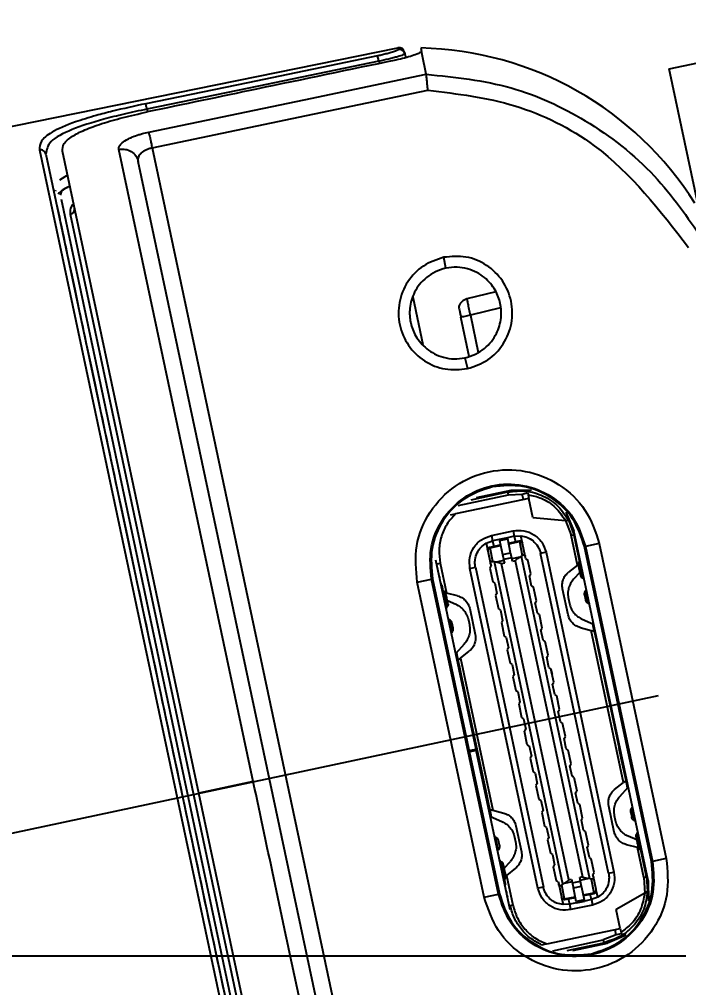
# Model space of a CAD drawing. Header units: millimetres. Extents: x 3916 to 10869, y 6515 to 11511.
# Drawn here: x 6073.06 to 6085.11, y 7688.59 to 7706.03 of the extents above; entities that cross this region are included whole.
import ezdxf

# ---------------------------------------------------------------- set-up
doc = ezdxf.new("R2010")
doc.units = ezdxf.units.MM
doc.header["$LTSCALE"] = 50
doc.header["$PDSIZE"] = -1
doc.linetypes.add('CENTERX2', pattern=[20.32, 12.7, -2.54, 2.54, -2.54])
doc.layers.add('CENTER_LINE', color=1, linetype='CENTERX2')
doc.layers.add('dim', color=4, linetype='Continuous', lineweight=18)
doc.styles.add('SLDTEXTSTYLE0', font='GULIM.TTC')
doc.dimstyles.new('ISO-25', dxfattribs={"dimtxt": 2.5, "dimasz": 2.5, "dimexe": 1.25, "dimexo": 0.625, "dimtad": 1, "dimtxsty": 'SLDTEXTSTYLE0', "dimcen": 2.5, "dimadec": 0, "dimazin": 0, "dimtfac": 1, "dimtmove": 0, "dimatfit": 3, "dimfxl": 0, "dimarcsym": 0})

# ---------------------------------------------------------------- blocks, each defined once
blk = doc.blocks.new('*D6')
at = {"layer": 'Defpoints', "color": 0}
for p in [(6062.496, 7990.336), (7076.309, 7923.512), (6062.496, 7689.16)]:
    blk.add_point(p, dxfattribs=at)
at = {"layer": 'dim', "color": 0, "lineweight": -2, "ltscale": 2}
for p, q in [((6062.496, 7701.66), (6062.496, 8015.336)), ((7076.309, 7936.012), (7076.309, 8015.336)), ((7026.309, 7990.336), (6112.496, 7990.336))]:
    blk.add_line(p, q, dxfattribs=at)
at = {"layer": 'dim', "color": 0}
for points in [[(6112.496, 7998.669), (6112.496, 7982.002), (6062.496, 7990.336)], [(7026.309, 7982.002), (7026.309, 7998.669), (7076.309, 7990.336)]]:
    blk.add_solid(points, dxfattribs=at)
at = {"layer": 'dim', "color": 0, "insert": (6569.403, 8032.586), "char_height": 50, "attachment_point": 5, "style": 'SLDTEXTSTYLE0'}
blk.add_mtext('1013,81', dxfattribs=at)
blk = doc.blocks.new('*D8')
at = {"layer": 'Defpoints', "color": 0}
for p in [(6084.571, 7693.852), (6039.929, 7689.16), (6085.064, 7689.16), (6040.422, 7684.468), (5512.575, 7650.705)]:
    blk.add_point(p, dxfattribs=at)
at = {"layer": 'dim', "color": 0, "lineweight": -2, "ltscale": 2}
for p, q in [((6027.429, 7689.16), (5486.232, 7689.16)), ((6028.195, 7681.869), (5498.825, 7569.348))]:
    blk.add_line(p, q, dxfattribs=at)
for start, end in [(169.60291, 174.80145), (180, 192), (197.19855, 202.39709)]:
    blk.add_arc((6062.496, 7689.16), 551.264, start, end, dxfattribs=at)
at = {"layer": 'dim', "color": 0}
for points in [[(5505.175, 7739.486), (5521.825, 7738.73), (5511.232, 7689.16)], [(5543.946, 7528.26), (5527.817, 7524.059), (5523.279, 7574.545)]]:
    blk.add_solid(points, dxfattribs=at)
at = {"layer": 'dim', "color": 0, "insert": (5552.889, 7635.598), "char_height": 50, "attachment_point": 5, "rotation": 276, "style": 'SLDTEXTSTYLE0'}
blk.add_mtext('12%%d', dxfattribs=at)

msp = doc.modelspace()

# ---------------------------------------------------------------- linework, layer by layer
at = {"color": 7, "linetype": 'Continuous', "lineweight": 25}
for p, q in [((6061.843, 7701.851), (6079.876, 7705.52)), ((6079.876, 7705.52), (6079.883, 7705.487)), ((6079.993, 7705.443), (6080, 7705.41)), ((6080, 7705.41), (6080.015, 7705.34)), ((6080.285, 7705.515), (6080.298, 7705.454)), ((6080.31, 7705.397), (6080.298, 7705.454)), ((6084.761, 7705.138), (6086.717, 7705.554)), ((6079.531, 7705.276), (6079.54, 7705.236)), ((6080.385, 7705.043), (6080.31, 7705.397)), ((6085.385, 7702.203), (6084.761, 7705.138)), ((6075.354, 7704.414), (6075.364, 7704.364)), ((6073.417, 7703.678), (6078.378, 7680.338)), ((6077.269, 7692.3), (6074.848, 7703.688)), ((6075.447, 7703.719), (6080.249, 7681.126)), ((6073.534, 7703.605), (6078.455, 7680.453)), ((6076.288, 7692.091), (6073.83, 7703.655)), ((6079.922, 7681.25), (6075.198, 7703.473)), ((6073.921, 7703.227), (6073.778, 7703.134)), ((6073.705, 7702.937), (6073.711, 7702.953)), ((6073.806, 7702.792), (6078.388, 7681.236)), ((6073.973, 7702.52), (6078.415, 7681.622)), ((6080.739, 7701.548), (6080.701, 7701.745)), ((6081.639, 7701.12), (6081.117, 7700.995)), ((6080.331, 7700.171), (6080.149, 7701.026)), ((6081.722, 7700.832), (6081.18, 7700.702)), ((6081.18, 7700.702), (6081.322, 7700.032)), ((6081.159, 7699.961), (6081.009, 7700.665)), ((6081.082, 7699.934), (6081.127, 7699.739)), ((6082.234, 7697.403), (6080.912, 7697.122)), ((6080.961, 7697.276), (6081.867, 7697.469)), ((6081.196, 7697.377), (6081.857, 7697.518)), ((6081.29, 7697.418), (6081.916, 7697.551)), ((6081.364, 7697.433), (6081.368, 7697.414)), ((6081.686, 7697.481), (6081.681, 7697.501)), ((6081.852, 7697.537), (6081.857, 7697.517)), ((6081.867, 7697.469), (6081.857, 7697.518)), ((6081.867, 7697.469), (6082.115, 7697.481)), ((6081.916, 7697.551), (6082.28, 7697.555)), ((6082.115, 7697.48), (6082.213, 7697.501)), ((6082.136, 7697.383), (6082.115, 7697.48)), ((6082.213, 7697.501), (6082.234, 7697.403)), ((6082.307, 7697.061), (6082.234, 7697.403)), ((6080.824, 7697.104), (6080.912, 7697.122)), ((6082.307, 7697.061), (6082.895, 7697.001)), ((6082.899, 7697.153), (6083.043, 7696.819)), ((6082.895, 7697.001), (6082.994, 7696.737)), ((6082.955, 7696.995), (6082.895, 7697.001)), ((6082.955, 7696.995), (6083.043, 7696.747)), ((6081.558, 7696.733), (6081.95, 7696.817)), ((6081.558, 7696.733), (6081.579, 7696.636)), ((6081.848, 7696.693), (6081.701, 7696.662)), ((6081.853, 7696.672), (6081.848, 7696.693)), ((6081.97, 7696.719), (6081.85, 7696.693)), ((6081.95, 7696.817), (6081.97, 7696.719)), ((6081.97, 7696.719), (6082.092, 7696.726)), ((6081.97, 7696.719), (6081.991, 7696.621)), ((6082.114, 7696.621), (6082.092, 7696.726)), ((6082.994, 7696.737), (6083.043, 7696.747)), ((6083.108, 7696.199), (6082.994, 7696.737)), ((6084.382, 7690.52), (6083.043, 7696.819)), ((6083.043, 7696.747), (6083.058, 7696.75)), ((6083.043, 7696.747), (6083.074, 7696.601)), ((6081.466, 7696.593), (6081.579, 7696.636)), ((6081.466, 7696.593), (6081.488, 7696.488)), ((6081.531, 7696.523), (6081.722, 7696.564)), ((6081.531, 7696.523), (6081.534, 7696.511)), ((6081.534, 7696.511), (6081.725, 7696.551)), ((6081.699, 7696.661), (6081.579, 7696.636)), ((6081.579, 7696.636), (6081.6, 7696.538)), ((6081.6, 7696.538), (6081.722, 7696.564)), ((6081.701, 7696.662), (6081.706, 7696.641)), ((6081.706, 7696.641), (6081.853, 7696.672)), ((6081.706, 7696.641), (6081.759, 7696.393)), ((6081.905, 7696.424), (6081.853, 7696.672)), ((6081.869, 7696.595), (6082.06, 7696.635)), ((6081.869, 7696.595), (6081.991, 7696.621)), ((6081.872, 7696.582), (6082.062, 7696.623)), ((6082.06, 7696.635), (6082.062, 7696.623)), ((6082.062, 7696.623), (6082.115, 7696.376)), ((6082.104, 7696.622), (6082.114, 7696.621)), ((6082.118, 7696.603), (6082.114, 7696.621)), ((6082.121, 7696.588), (6082.119, 7696.597)), ((6082.17, 7696.359), (6082.121, 7696.588)), ((6083.074, 7696.601), (6083.089, 7696.604)), ((6083.074, 7696.601), (6083.147, 7696.259)), ((6084.443, 7690.859), (6083.237, 7696.533)), ((6083.503, 7696.59), (6083.254, 7696.537)), ((6083.254, 7696.537), (6084.46, 7690.863)), ((6083.503, 7696.59), (6084.709, 7690.916)), ((6081.488, 7696.488), (6081.497, 7696.493)), ((6081.492, 7696.47), (6081.488, 7696.488)), ((6081.493, 7696.464), (6081.495, 7696.455)), ((6081.495, 7696.455), (6081.544, 7696.226)), ((6081.587, 7696.264), (6081.534, 7696.511)), ((6081.759, 7696.393), (6081.905, 7696.424)), ((6082.069, 7696.343), (6081.929, 7696.313)), ((6082.093, 7696.359), (6082.069, 7696.343)), ((6082.115, 7696.376), (6082.093, 7696.359)), ((6082.093, 7696.359), (6083.327, 7690.553)), ((6082.179, 7696.313), (6082.17, 7696.359)), ((6082.543, 7696.431), (6082.445, 7696.411)), ((6083.669, 7690.649), (6082.445, 7696.411)), ((6082.543, 7696.431), (6083.767, 7690.67)), ((6081.282, 7692.887), (6080.558, 7696.291)), ((6080.588, 7696.225), (6080.637, 7696.236)), ((6080.637, 7696.236), (6080.751, 7695.698)), ((6081.553, 7696.18), (6081.53, 7696.145)), ((6081.544, 7696.226), (6081.553, 7696.18)), ((6081.614, 7696.257), (6081.587, 7696.264)), ((6081.642, 7696.252), (6081.614, 7696.257)), ((6082.848, 7690.452), (6081.614, 7696.257)), ((6081.782, 7696.282), (6081.642, 7696.252)), ((6081.792, 7696.236), (6081.743, 7696.226)), ((6082.953, 7690.532), (6081.743, 7696.226)), ((6081.925, 7696.333), (6081.778, 7696.302)), ((6081.778, 7696.302), (6081.792, 7696.236)), ((6081.938, 7696.268), (6081.925, 7696.333)), ((6081.987, 7696.278), (6081.938, 7696.268)), ((6081.987, 7696.278), (6083.198, 7690.584)), ((6082.215, 7696.29), (6082.179, 7696.313)), ((6082.179, 7696.313), (6082.215, 7696.29)), ((6082.267, 7696.046), (6082.215, 7696.29)), ((6083.108, 7696.199), (6082.947, 7696.071)), ((6083.123, 7696.21), (6083.108, 7696.199)), ((6080.611, 7696.043), (6080.626, 7696.046)), ((6081.173, 7696.14), (6081.271, 7696.161)), ((6082.398, 7690.379), (6081.173, 7696.14)), ((6081.271, 7696.161), (6082.496, 7690.4)), ((6081.53, 7696.145), (6081.582, 7695.9)), ((6082.244, 7696.01), (6082.267, 7696.046)), ((6082.283, 7695.824), (6082.244, 7696.01)), ((6083.151, 7696.069), (6083.04, 7695.947)), ((6080.223, 7695.893), (6080.481, 7695.947)), ((6081.429, 7690.219), (6080.223, 7695.893)), ((6080.481, 7695.947), (6080.498, 7695.951)), ((6081.687, 7690.274), (6080.481, 7695.947)), ((6080.498, 7695.951), (6081.704, 7690.277)), ((6080.624, 7695.981), (6080.639, 7695.985)), ((6080.666, 7695.859), (6080.651, 7695.856)), ((6080.691, 7695.737), (6080.669, 7695.844)), ((6081.582, 7695.9), (6081.618, 7695.877)), ((6081.618, 7695.877), (6081.657, 7695.691)), ((6082.319, 7695.801), (6082.283, 7695.824)), ((6083.198, 7695.97), (6083.198, 7695.969)), ((6080.751, 7695.698), (6080.734, 7695.702)), ((6080.95, 7695.646), (6080.751, 7695.698)), ((6081.657, 7695.691), (6081.634, 7695.656)), ((6081.634, 7695.656), (6081.686, 7695.411)), ((6082.371, 7695.557), (6082.319, 7695.801)), ((6082.94, 7695.305), (6082.841, 7695.774)), ((6083.257, 7695.573), (6083.239, 7695.657)), ((6083.307, 7695.506), (6083.257, 7695.739)), ((6083.27, 7695.753), (6083.263, 7695.745)), ((6080.765, 7695.562), (6080.916, 7695.495)), ((6082.348, 7695.521), (6082.371, 7695.557)), ((6082.387, 7695.335), (6082.348, 7695.521)), ((6082.945, 7695.595), (6082.963, 7695.511)), ((6083.324, 7695.498), (6083.314, 7695.502)), ((6083.32, 7695.515), (6083.318, 7695.501)), ((6081.168, 7695.418), (6081.268, 7694.949)), ((6081.686, 7695.411), (6081.722, 7695.388)), ((6081.722, 7695.388), (6081.761, 7695.202)), ((6082.423, 7695.312), (6082.387, 7695.335)), ((6082.475, 7695.067), (6082.423, 7695.312)), ((6080.785, 7695.225), (6080.795, 7695.221)), ((6080.852, 7694.984), (6080.802, 7695.217)), ((6080.87, 7695.066), (6080.852, 7695.15)), ((6081.146, 7695.212), (6081.163, 7695.128)), ((6081.761, 7695.202), (6081.738, 7695.166)), ((6081.738, 7695.166), (6081.79, 7694.922)), ((6083.193, 7695.228), (6083.401, 7695.136)), ((6083.412, 7695.011), (6083.384, 7695.144)), ((6080.839, 7694.97), (6080.846, 7694.978)), ((6082.452, 7695.032), (6082.475, 7695.067)), ((6082.491, 7694.846), (6082.452, 7695.032)), ((6083.158, 7695.077), (6083.358, 7695.025)), ((6083.94, 7692.286), (6083.358, 7695.025)), ((6083.358, 7695.025), (6083.412, 7695.011)), ((6083.412, 7695.011), (6083.445, 7694.855)), ((6081.068, 7694.776), (6080.916, 7694.608)), ((6081.79, 7694.922), (6081.826, 7694.899)), ((6081.826, 7694.899), (6081.865, 7694.713)), ((6082.527, 7694.823), (6082.491, 7694.846)), ((6082.579, 7694.578), (6082.527, 7694.823)), ((6083.46, 7694.858), (6083.445, 7694.855)), ((6083.445, 7694.855), (6083.483, 7694.679)), ((6080.928, 7694.622), (6080.957, 7694.489)), ((6081, 7694.524), (6081.161, 7694.652)), ((6081.865, 7694.713), (6081.842, 7694.677)), ((6081.842, 7694.677), (6081.894, 7694.433)), ((6083.497, 7694.682), (6083.483, 7694.679)), ((6083.483, 7694.679), (6083.861, 7692.898)), ((6081, 7694.524), (6080.957, 7694.489)), ((6080.957, 7694.489), (6080.978, 7694.391)), ((6081, 7694.524), (6081.583, 7691.785)), ((6081.894, 7694.433), (6081.93, 7694.41)), ((6082.556, 7694.543), (6082.579, 7694.578)), ((6082.595, 7694.357), (6082.556, 7694.543)), ((6080.963, 7694.388), (6080.978, 7694.391)), ((6080.978, 7694.391), (6081.009, 7694.245)), ((6080.994, 7694.242), (6080.988, 7694.269)), ((6081.93, 7694.41), (6081.969, 7694.224)), ((6082.631, 7694.334), (6082.595, 7694.357)), ((6082.683, 7694.089), (6082.631, 7694.334)), ((6082.631, 7694.334), (6082.651, 7694.236)), ((6081.009, 7694.245), (6080.994, 7694.242)), ((6080.999, 7694.217), (6081.014, 7694.22)), ((6081.004, 7694.244), (6081.011, 7694.233)), ((6081.009, 7694.245), (6081.477, 7692.044)), ((6081.969, 7694.224), (6081.946, 7694.188)), ((6081.946, 7694.188), (6081.998, 7693.944)), ((6082.659, 7694.054), (6082.683, 7694.089)), ((6083.604, 7694.106), (6083.619, 7694.109)), ((6081.998, 7693.944), (6082.033, 7693.921)), ((6082.033, 7693.921), (6082.073, 7693.735)), ((6082.699, 7693.868), (6082.659, 7694.054)), ((6083.635, 7694.031), (6083.621, 7694.028)), ((6082.073, 7693.735), (6082.05, 7693.699)), ((6082.735, 7693.845), (6082.699, 7693.868)), ((6082.787, 7693.6), (6082.735, 7693.845)), ((6082.05, 7693.699), (6082.102, 7693.455)), ((6082.763, 7693.565), (6082.787, 7693.6)), ((6082.803, 7693.379), (6082.763, 7693.565)), ((6081.192, 7693.383), (6081.169, 7693.421)), ((6082.102, 7693.455), (6082.137, 7693.432)), ((6082.137, 7693.432), (6082.177, 7693.246)), ((6082.839, 7693.356), (6082.803, 7693.379)), ((6082.177, 7693.246), (6082.154, 7693.21)), ((6082.206, 7692.966), (6082.154, 7693.21)), ((6082.891, 7693.111), (6082.839, 7693.356)), ((6082.867, 7693.076), (6082.891, 7693.111)), ((6082.907, 7692.89), (6082.867, 7693.076)), ((6081.155, 7692.86), (6081.282, 7692.887)), ((6081.159, 7692.84), (6081.286, 7692.867)), ((6081.897, 7689.992), (6081.286, 7692.867)), ((6081.294, 7692.906), (6081.287, 7692.862)), ((6082.206, 7692.966), (6082.241, 7692.943)), ((6082.241, 7692.943), (6082.281, 7692.757)), ((6082.942, 7692.867), (6082.907, 7692.89)), ((6082.994, 7692.622), (6082.942, 7692.867)), ((6083.876, 7692.901), (6083.861, 7692.898)), ((6083.898, 7692.722), (6083.861, 7692.898)), ((6082.281, 7692.757), (6082.258, 7692.721)), ((6082.258, 7692.721), (6082.31, 7692.477)), ((6083.898, 7692.722), (6083.913, 7692.725)), ((6083.984, 7692.321), (6083.898, 7692.722)), ((6082.971, 7692.587), (6082.994, 7692.622)), ((6083.011, 7692.401), (6082.971, 7692.587)), ((6082.31, 7692.477), (6082.345, 7692.453)), ((6082.345, 7692.453), (6082.385, 7692.268)), ((6083.046, 7692.378), (6083.011, 7692.401)), ((6083.046, 7692.378), (6083.098, 7692.133)), ((6077.269, 7692.3), (6076.288, 7692.091)), ((6082.385, 7692.268), (6082.362, 7692.232)), ((6082.362, 7692.232), (6082.414, 7691.987)), ((6083.779, 7692.158), (6083.94, 7692.286)), ((6083.872, 7692.034), (6084.024, 7692.202)), ((6083.984, 7692.321), (6083.94, 7692.286)), ((6084.012, 7692.188), (6083.984, 7692.321)), ((6078.746, 7680.527), (6076.288, 7692.091)), ((6081.471, 7692.068), (6081.457, 7692.065)), ((6081.462, 7692.041), (6081.477, 7692.044)), ((6081.474, 7692.056), (6081.472, 7692.043)), ((6081.477, 7692.044), (6081.508, 7691.897)), ((6082.414, 7691.987), (6082.449, 7691.964)), ((6083.075, 7692.097), (6083.098, 7692.133)), ((6083.115, 7691.912), (6083.075, 7692.097)), ((6081.508, 7691.897), (6081.493, 7691.894)), ((6081.508, 7691.897), (6081.528, 7691.799)), ((6082.449, 7691.964), (6082.489, 7691.779)), ((6083.15, 7691.888), (6083.115, 7691.912)), ((6083.202, 7691.644), (6083.15, 7691.888)), ((6083.772, 7691.392), (6083.673, 7691.861)), ((6084.138, 7691.593), (6084.089, 7691.826)), ((6084.101, 7691.84), (6084.094, 7691.833)), ((6084.105, 7691.823), (6084.097, 7691.835)), ((6081.528, 7691.799), (6081.583, 7691.785)), ((6081.528, 7691.799), (6081.557, 7691.666)), ((6081.54, 7691.674), (6081.747, 7691.583)), ((6081.583, 7691.785), (6081.782, 7691.733)), ((6082.489, 7691.779), (6082.466, 7691.743)), ((6082.466, 7691.743), (6082.518, 7691.498)), ((6083.179, 7691.608), (6083.202, 7691.644)), ((6083.795, 7691.598), (6083.777, 7691.682)), ((6084.07, 7691.745), (6084.088, 7691.66)), ((6082, 7691.506), (6082.1, 7691.037)), ((6082.518, 7691.498), (6082.553, 7691.475)), ((6082.553, 7691.475), (6082.593, 7691.289)), ((6083.219, 7691.423), (6083.179, 7691.608)), ((6084.155, 7691.586), (6084.146, 7691.59)), ((6081.626, 7691.308), (6081.617, 7691.312)), ((6081.683, 7691.072), (6081.634, 7691.304)), ((6081.977, 7691.3), (6081.995, 7691.216)), ((6082.593, 7691.289), (6082.57, 7691.254)), ((6083.254, 7691.399), (6083.219, 7691.423)), ((6083.306, 7691.155), (6083.254, 7691.399)), ((6084.176, 7691.249), (6084.025, 7691.315)), ((6081.702, 7691.153), (6081.684, 7691.237)), ((6082.57, 7691.254), (6082.622, 7691.009)), ((6083.283, 7691.119), (6083.306, 7691.155)), ((6083.323, 7690.933), (6083.283, 7691.119)), ((6084.189, 7691.113), (6083.99, 7691.164)), ((6084.304, 7690.575), (6084.189, 7691.113)), ((6084.189, 7691.113), (6084.207, 7691.108)), ((6081.671, 7691.057), (6081.678, 7691.065)), ((6082.622, 7691.009), (6082.657, 7690.986)), ((6082.657, 7690.986), (6082.697, 7690.8)), ((6083.358, 7690.91), (6083.323, 7690.933)), ((6084.237, 7691.08), (6084.238, 7691.079)), ((6084.321, 7690.732), (6084.249, 7691.073)), ((6081.789, 7690.741), (6081.9, 7690.864)), ((6082.674, 7690.765), (6082.697, 7690.8)), ((6082.674, 7690.765), (6082.726, 7690.52)), ((6083.41, 7690.666), (6083.358, 7690.91)), ((6084.443, 7690.859), (6084.46, 7690.863)), ((6084.709, 7690.916), (6084.46, 7690.863)), ((6081.832, 7690.611), (6081.819, 7690.601)), ((6081.993, 7690.74), (6081.832, 7690.611)), ((6081.832, 7690.611), (6081.946, 7690.074)), ((6083.198, 7690.584), (6083.149, 7690.574)), ((6083.387, 7690.63), (6083.41, 7690.666)), ((6083.397, 7690.585), (6083.387, 7690.63)), ((6083.445, 7690.356), (6083.397, 7690.585)), ((6083.669, 7690.649), (6083.767, 7690.67)), ((6084.353, 7690.585), (6084.304, 7690.575)), ((6084.321, 7690.732), (6084.336, 7690.735)), ((6084.353, 7690.585), (6084.321, 7690.732)), ((6084.367, 7690.588), (6084.353, 7690.585)), ((6084.353, 7690.585), (6084.373, 7690.323)), ((6081.817, 7690.444), (6081.797, 7690.538)), ((6081.805, 7690.427), (6081.82, 7690.43)), ((6082.761, 7690.497), (6082.726, 7690.52)), ((6082.761, 7690.497), (6082.771, 7690.452)), ((6082.771, 7690.452), (6082.819, 7690.223)), ((6082.826, 7690.434), (6082.848, 7690.452)), ((6082.878, 7690.187), (6082.826, 7690.434)), ((6082.872, 7690.467), (6082.848, 7690.452)), ((6083.012, 7690.497), (6082.872, 7690.467)), ((6082.953, 7690.532), (6083.002, 7690.543)), ((6083.002, 7690.543), (6083.016, 7690.477)), ((6083.016, 7690.477), (6083.163, 7690.509)), ((6083.035, 7690.387), (6083.182, 7690.418)), ((6083.163, 7690.509), (6083.149, 7690.574)), ((6083.158, 7690.528), (6083.298, 7690.558)), ((6083.235, 7690.17), (6083.182, 7690.418)), ((6083.327, 7690.553), (6083.298, 7690.558)), ((6083.354, 7690.546), (6083.327, 7690.553)), ((6083.354, 7690.546), (6083.406, 7690.3)), ((6084.304, 7690.575), (6084.321, 7690.293)), ((6084.382, 7690.52), (6084.387, 7690.156)), ((6081.429, 7690.219), (6081.687, 7690.274)), ((6081.704, 7690.277), (6081.687, 7690.274)), ((6081.846, 7690.304), (6081.832, 7690.301)), ((6081.859, 7690.243), (6081.845, 7690.24)), ((6082.496, 7690.4), (6082.398, 7690.379)), ((6083.088, 7690.139), (6083.035, 7690.387)), ((6083.216, 7690.259), (6083.406, 7690.3)), ((6083.218, 7690.247), (6083.409, 7690.287)), ((6083.361, 7690.175), (6083.34, 7690.273)), ((6083.409, 7690.287), (6083.406, 7690.3)), ((6083.453, 7690.322), (6083.444, 7690.317)), ((6083.447, 7690.347), (6083.445, 7690.356)), ((6083.453, 7690.322), (6083.449, 7690.341)), ((6083.475, 7690.218), (6083.453, 7690.322)), ((6084.321, 7690.293), (6083.808, 7689.999)), ((6084.373, 7690.323), (6084.321, 7690.293)), ((6081.946, 7690.074), (6081.898, 7690.063)), ((6082.819, 7690.223), (6082.821, 7690.213)), ((6082.823, 7690.208), (6082.827, 7690.189)), ((6082.827, 7690.189), (6082.849, 7690.085)), ((6082.827, 7690.189), (6082.837, 7690.188)), ((6082.97, 7690.092), (6082.849, 7690.085)), ((6082.878, 7690.187), (6083.069, 7690.228)), ((6082.878, 7690.187), (6082.881, 7690.175)), ((6082.881, 7690.175), (6083.071, 7690.216)), ((6082.97, 7690.092), (6082.949, 7690.19)), ((6083.09, 7690.117), (6082.97, 7690.092)), ((6082.991, 7689.994), (6082.97, 7690.092)), ((6083.382, 7690.077), (6082.991, 7689.994)), ((6083.235, 7690.17), (6083.088, 7690.139)), ((6083.088, 7690.139), (6083.092, 7690.118)), ((6083.092, 7690.118), (6083.239, 7690.149)), ((6083.239, 7690.149), (6083.235, 7690.17)), ((6083.361, 7690.175), (6083.241, 7690.149)), ((6083.475, 7690.218), (6083.361, 7690.175)), ((6083.361, 7690.175), (6083.382, 7690.077)), ((6083.88, 7689.656), (6083.808, 7689.999)), ((6082.559, 7689.376), (6083.88, 7689.656)), ((6083.808, 7689.539), (6083.572, 7689.448)), ((6083.984, 7689.536), (6083.65, 7689.393)), ((6083.783, 7689.636), (6083.803, 7689.538)), ((6083.901, 7689.559), (6083.803, 7689.538)), ((6083.88, 7689.656), (6083.901, 7689.559)), ((6082.559, 7689.376), (6082.47, 7689.357)), ((6082.665, 7689.255), (6083.572, 7689.448)), ((6082.922, 7689.258), (6083.582, 7689.399)), ((6083.024, 7689.26), (6083.65, 7689.393)), ((6083.572, 7689.448), (6083.582, 7689.399)), ((6083.093, 7689.295), (6083.098, 7689.275))]:
    msp.add_line(p, q, dxfattribs=at)
at = {"color": 7, "linetype": 'Continuous', "lineweight": 25, "flags": 128}
for points in [[(6079.509, 7705.373), (6077.169, 7704.89), (6075.331, 7704.511)], [(6079.531, 7705.276), (6077.192, 7704.793), (6075.354, 7704.414)], [(6075.385, 7704), (6078.185, 7704.584), (6080.385, 7705.043)], [(6075.447, 7703.719), (6078.229, 7704.299), (6080.414, 7704.754)], [(6083.254, 7696.537), (6083.244, 7696.535), (6083.237, 7696.533)]]:
    msp.add_lwpolyline(points, dxfattribs=at)
at = {"color": 7, "linetype": 'Continuous', "lineweight": 25}
for centre, radius, start, end in [((6079.896, 7705.422), 0.1, 12, 101.5), ((6080.151, 7699.517), 6, 32.2744, 88.7242), ((6083.172, 7696.212), 0.05, 132, 192), ((6083.105, 7696.287), 0.05, 312, 12), ((6083.213, 7696.017), 0.05, 192, 252), ((6083.183, 7695.922), 0.05, 12, 72), ((6084.211, 7691.322), 0.05, 132, 192), ((6084.145, 7691.396), 0.05, 312, 12), ((6084.253, 7691.126), 0.05, 192, 252), ((6084.222, 7691.031), 0.05, 12, 72)]:
    msp.add_arc(centre, radius, start, end, dxfattribs=at)
for points, knots in [([(6079.883, 7705.487), (6079.881, 7705.483), (6079.877, 7705.477), (6079.833, 7705.458), (6079.765, 7705.436), (6079.68, 7705.413), (6079.597, 7705.392), (6079.538, 7705.379), (6079.509, 7705.373)], [0, 0, 0, 0, 0.172397, 0.344641, 0.559863, 0.706626, 0.853608, 1, 1, 1, 1]), ([(6080, 7705.41), (6080, 7705.408), (6079.997, 7705.403), (6079.963, 7705.388), (6079.889, 7705.363), (6079.793, 7705.337), (6079.682, 7705.309), (6079.59, 7705.289), (6079.531, 7705.276)], [0, 0, 0, 0, 0.101275, 0.261761, 0.499661, 0.634987, 0.763639, 1, 1, 1, 1]), ([(6080.298, 7705.454), (6080.295, 7705.449), (6080.29, 7705.438), (6080.235, 7705.411), (6080.139, 7705.375), (6080, 7705.334), (6079.892, 7705.31), (6079.837, 7705.298)], [0, 0, 0, 0, 0.173961, 0.350212, 0.567508, 0.783832, 1, 1, 1, 1]), ([(6079.837, 7705.298), (6079.001, 7705.124), (6077.508, 7704.812), (6076.014, 7704.5), (6075.357, 7704.363)], [0, 0, 0, 0, 0.559969, 1, 1, 1, 1]), ([(6079.531, 7705.276), (6079.528, 7705.29), (6079.523, 7705.316), (6079.516, 7705.347), (6079.511, 7705.367), (6079.509, 7705.371), (6079.509, 7705.373)], [0, 0, 0, 0, 0.279661, 0.559343, 0.779671, 1, 1, 1, 1]), ([(6080.385, 7705.043), (6080.902, 7704.989), (6081.906, 7704.885), (6083.316, 7704.23), (6084.514, 7703.301), (6085.09, 7702.466), (6085.362, 7702.071)], [0, 0, 0, 0, 0.25686, 0.498265, 0.762587, 1, 1, 1, 1]), ([(6080.414, 7704.754), (6080.411, 7704.791), (6080.405, 7704.856), (6080.397, 7704.941), (6080.39, 7705.007), (6080.387, 7705.031), (6080.385, 7705.043)], [0, 0, 0, 0, 0.285946, 0.499567, 0.749804, 1, 1, 1, 1]), ([(6080.414, 7704.754), (6080.944, 7704.691), (6082.005, 7704.563), (6083.75, 7703.686), (6084.596, 7702.59), (6085.112, 7701.92)], [0, 0, 0, 0, 0.280087, 0.560421, 1, 1, 1, 1]), ([(6075.331, 7704.511), (6075.128, 7704.467), (6074.817, 7704.399), (6074.393, 7704.288), (6073.99, 7704.164), (6073.634, 7704.009), (6073.424, 7703.838), (6073.419, 7703.73), (6073.417, 7703.678)], [0, 0, 0, 0, 0.1892119, 0.2898646, 0.4340381, 0.6499567, 0.8307748, 1, 1, 1, 1]), ([(6075.354, 7704.414), (6075.215, 7704.384), (6074.947, 7704.327), (6074.467, 7704.206), (6073.964, 7704.045), (6073.569, 7703.834), (6073.546, 7703.681), (6073.534, 7703.605)], [0, 0, 0, 0, 0.135922, 0.264866, 0.501257, 0.750544, 1, 1, 1, 1]), ([(6073.83, 7703.655), (6073.833, 7703.701), (6073.837, 7703.79), (6073.99, 7703.921), (6074.224, 7704.042), (6074.536, 7704.155), (6074.922, 7704.266), (6075.21, 7704.33), (6075.357, 7704.363)], [0, 0, 0, 0, 0.180662, 0.349944, 0.504429, 0.66401, 0.829082, 1, 1, 1, 1]), ([(6075.354, 7704.414), (6075.351, 7704.427), (6075.345, 7704.454), (6075.338, 7704.484), (6075.333, 7704.504), (6075.332, 7704.508), (6075.331, 7704.511)], [0, 0, 0, 0, 0.279665, 0.559351, 0.779675, 1, 1, 1, 1]), ([(6074.848, 7703.688), (6074.848, 7703.706), (6074.848, 7703.745), (6074.904, 7703.811), (6074.993, 7703.869), (6075.101, 7703.918), (6075.189, 7703.949), (6075.287, 7703.978), (6075.347, 7703.992), (6075.385, 7704)], [0, 0, 0, 0, 0.1718049, 0.353517, 0.5653232, 0.6695824, 0.8096334, 0.8798679, 1, 1, 1, 1]), ([(6075.385, 7704), (6075.388, 7703.987), (6075.395, 7703.96), (6075.412, 7703.885), (6075.43, 7703.802), (6075.441, 7703.747), (6075.447, 7703.719)], [0, 0, 0, 0, 0.279742, 0.559494, 0.779747, 1, 1, 1, 1]), ([(6075.198, 7703.473), (6075.197, 7703.5), (6075.194, 7703.55), (6075.235, 7703.612), (6075.284, 7703.653), (6075.334, 7703.682), (6075.388, 7703.705), (6075.428, 7703.715), (6075.447, 7703.719)], [0, 0, 0, 0, 0.2812, 0.503993, 0.636462, 0.762343, 0.883004, 1, 1, 1, 1]), ([(6073.93, 7703.005), (6073.9, 7702.992), (6073.821, 7702.957), (6073.78, 7702.912), (6073.754, 7702.884)], [0, 0, 0, 0, 0.375158, 1, 1, 1, 1]), ([(6073.964, 7703.024), (6073.961, 7703.023), (6073.879, 7702.991), (6073.809, 7702.935), (6073.797, 7702.885), (6073.791, 7702.862)], [0, 0, 0, 0, 0.021061, 0.527077, 1, 1, 1, 1]), ([(6073.726, 7702.701), (6073.769, 7702.499), (6073.858, 7702.082), (6074.135, 7700.78), (6074.505, 7699.038), (6074.956, 7696.915), (6075.462, 7694.538), (6075.995, 7692.028), (6076.529, 7689.518), (6077.034, 7687.141), (6077.485, 7685.018), (6077.855, 7683.276), (6078.131, 7681.981), (6078.219, 7681.567), (6078.261, 7681.368)], [0, 0, 0, 0, 0.0793791, 0.1636373, 0.2478948, 0.3321521, 0.4164127, 0.5006678, 0.584926, 0.6691808, 0.7534394, 0.8376947, 0.9219547, 1, 1, 1, 1]), ([(6074.032, 7702.704), (6074.021, 7702.693), (6073.956, 7702.63), (6073.966, 7702.57), (6073.973, 7702.52)], [0, 0, 0, 0, 0.182056, 1, 1, 1, 1]), ([(6080.701, 7701.745), (6080.573, 7701.702), (6080.316, 7701.617), (6080.03, 7701.314), (6079.877, 7700.935), (6079.882, 7700.523), (6080.045, 7700.144), (6080.339, 7699.86), (6080.724, 7699.7), (6080.993, 7699.726), (6081.127, 7699.739)], [0, 0, 0, 0, 0.124909, 0.249877, 0.374895, 0.499931, 0.625018, 0.750146, 0.875105, 1, 1, 1, 1]), ([(6081.127, 7699.739), (6081.255, 7699.783), (6081.51, 7699.869), (6081.793, 7700.172), (6081.945, 7700.55), (6081.939, 7700.96), (6081.778, 7701.337), (6081.486, 7701.62), (6081.104, 7701.782), (6080.835, 7701.757), (6080.701, 7701.745)], [0, 0, 0, 0, 0.125071, 0.250083, 0.375053, 0.499999, 0.624947, 0.749915, 0.87493, 1, 1, 1, 1]), ([(6080.739, 7701.548), (6080.675, 7701.53), (6080.55, 7701.494), (6080.39, 7701.389), (6080.263, 7701.262), (6080.146, 7701.08), (6080.076, 7700.841), (6080.091, 7700.565), (6080.191, 7700.307), (6080.352, 7700.119), (6080.533, 7700.001), (6080.7, 7699.937), (6080.888, 7699.907), (6081.016, 7699.925), (6081.082, 7699.934)], [0, 0, 0, 0, 0.077259, 0.150372, 0.219338, 0.284153, 0.400828, 0.501052, 0.600743, 0.716891, 0.781443, 0.850146, 0.923, 1, 1, 1, 1]), ([(6081.082, 7699.934), (6081.147, 7699.953), (6081.273, 7699.989), (6081.434, 7700.095), (6081.56, 7700.223), (6081.677, 7700.405), (6081.746, 7700.642), (6081.731, 7700.916), (6081.633, 7701.172), (6081.474, 7701.36), (6081.293, 7701.479), (6081.126, 7701.545), (6080.936, 7701.576), (6080.806, 7701.558), (6080.739, 7701.548)], [0, 0, 0, 0, 0.077884, 0.151407, 0.220565, 0.285356, 0.401337, 0.500002, 0.598656, 0.714632, 0.779423, 0.848583, 0.92211, 1, 1, 1, 1]), ([(6081.117, 7700.995), (6081.118, 7700.99), (6081.118, 7700.981), (6081.132, 7700.913), (6081.153, 7700.816), (6081.171, 7700.74), (6081.18, 7700.702)], [0, 0, 0, 0, 0.250003, 0.500001, 0.749998, 1, 1, 1, 1]), ([(6080.97, 7700.848), (6080.97, 7700.845), (6080.972, 7700.84), (6080.981, 7700.797), (6080.994, 7700.737), (6081.004, 7700.689), (6081.009, 7700.665)], [0, 0, 0, 0, 0.25092, 0.500197, 0.751901, 1, 1, 1, 1]), ([(6080.223, 7695.893), (6080.202, 7696.113), (6080.16, 7696.553), (6080.424, 7697.18), (6080.889, 7697.659), (6081.507, 7697.924), (6082.178, 7697.932), (6082.797, 7697.683), (6083.292, 7697.218), (6083.433, 7696.799), (6083.503, 7696.59)], [0, 0, 0, 0, 0.125274, 0.250282, 0.375276, 0.500252, 0.625214, 0.750151, 0.875075, 1, 1, 1, 1]), ([(6080.481, 7695.947), (6080.463, 7696.133), (6080.427, 7696.503), (6080.648, 7697.031), (6081.039, 7697.438), (6081.56, 7697.664), (6082.128, 7697.673), (6082.654, 7697.464), (6083.075, 7697.07), (6083.194, 7696.715), (6083.254, 7696.537)], [0, 0, 0, 0, 0.124505, 0.249112, 0.373868, 0.498796, 0.623897, 0.749153, 0.874536, 1, 1, 1, 1]), ([(6081.576, 7697.611), (6081.401, 7697.552), (6081.05, 7697.435), (6080.665, 7697.022), (6080.445, 7696.502), (6080.48, 7696.135), (6080.498, 7695.951)], [0, 0, 0, 0, 0.250493, 0.500348, 0.750175, 1, 1, 1, 1]), ([(6083.237, 7696.533), (6083.178, 7696.709), (6083.06, 7697.059), (6082.647, 7697.444), (6082.127, 7697.663), (6081.76, 7697.629), (6081.576, 7697.611)], [0, 0, 0, 0, 0.250631, 0.500324, 0.750028, 1, 1, 1, 1]), ([(6082.22, 7697.47), (6082.301, 7697.452), (6082.48, 7697.414), (6082.723, 7697.25), (6082.838, 7697.084), (6082.895, 7697.001)], [0, 0, 0, 0, 0.290995, 0.645498, 1, 1, 1, 1]), ([(6082.092, 7696.726), (6082.131, 7696.719), (6082.206, 7696.706), (6082.312, 7696.641), (6082.384, 7696.558), (6082.427, 7696.477), (6082.439, 7696.432), (6082.445, 7696.411)], [0, 0, 0, 0, 0.264636, 0.507368, 0.75512, 0.880685, 1, 1, 1, 1]), ([(6081.271, 7696.161), (6081.267, 7696.183), (6081.26, 7696.229), (6081.266, 7696.321), (6081.299, 7696.425), (6081.369, 7696.528), (6081.432, 7696.57), (6081.466, 7696.593)], [0, 0, 0, 0, 0.1193154, 0.2448797, 0.4926322, 0.7353635, 1, 1, 1, 1]), ([(6083.082, 7696.561), (6083.085, 7696.562), (6083.095, 7696.564), (6083.096, 7696.564), (6083.097, 7696.565)], [0, 0, 0, 0, 0.254185, 1, 1, 1, 1]), ([(6082.069, 7696.343), (6082.058, 7696.336), (6082.031, 7696.319), (6082.004, 7696.293), (6081.987, 7696.278)], [0, 0, 0, 0, 0.3986441, 1, 1, 1, 1]), ([(6082.115, 7696.376), (6082.12, 7696.38), (6082.129, 7696.386), (6082.142, 7696.388), (6082.153, 7696.385), (6082.16, 7696.38), (6082.164, 7696.374), (6082.167, 7696.368), (6082.169, 7696.363), (6082.17, 7696.359)], [0, 0, 0, 0, 0.2781686, 0.5164142, 0.6587969, 0.7768067, 0.8310982, 0.8849864, 1, 1, 1, 1]), ([(6081.271, 7696.163), (6081.27, 7696.165), (6081.268, 7696.173), (6081.266, 7696.183), (6081.265, 7696.19)], [0, 0, 0, 0, 0.177181, 1, 1, 1, 1]), ([(6081.544, 7696.226), (6081.543, 7696.23), (6081.542, 7696.236), (6081.542, 7696.243), (6081.544, 7696.249), (6081.548, 7696.256), (6081.557, 7696.263), (6081.57, 7696.267), (6081.581, 7696.265), (6081.587, 7696.264)], [0, 0, 0, 0, 0.1169952, 0.1712343, 0.2254781, 0.3425081, 0.4834158, 0.726375, 1, 1, 1, 1]), ([(6081.743, 7696.226), (6081.721, 7696.233), (6081.686, 7696.246), (6081.654, 7696.25), (6081.642, 7696.252)], [0, 0, 0, 0, 0.601356, 1, 1, 1, 1]), ([(6083.145, 7696.266), (6083.146, 7696.268), (6083.147, 7696.277), (6083.149, 7696.288), (6083.151, 7696.298), (6083.152, 7696.304), (6083.152, 7696.305), (6083.152, 7696.305)], [0, 0, 0, 0, 0.098467, 0.337225, 0.566347, 0.786881, 1, 1, 1, 1]), ([(6083.625, 7694.008), (6083.628, 7694.009), (6083.638, 7694.011), (6083.639, 7694.011), (6083.64, 7694.012)], [0, 0, 0, 0, 0.254185, 1, 1, 1, 1]), ([(6083.771, 7693.324), (6083.773, 7693.324), (6083.783, 7693.327), (6083.784, 7693.327), (6083.785, 7693.327)], [0, 0, 0, 0, 0.254185, 1, 1, 1, 1]), ([(6081.286, 7692.867), (6081.286, 7692.868), (6081.286, 7692.87), (6081.284, 7692.877), (6081.283, 7692.883), (6081.283, 7692.884)], [0, 0, 0, 0, 0.48441, 0.968821, 1, 1, 1, 1]), ([(6083.937, 7692.541), (6083.939, 7692.542), (6083.95, 7692.544), (6083.951, 7692.544), (6083.952, 7692.544)], [0, 0, 0, 0, 0.254185, 1, 1, 1, 1]), ([(6084.273, 7691.033), (6084.273, 7691.033), (6084.272, 7691.034), (6084.269, 7691.039), (6084.263, 7691.048), (6084.257, 7691.057), (6084.252, 7691.064), (6084.25, 7691.067)], [0, 0, 0, 0, 0.213092, 0.4336164, 0.6627469, 0.9015299, 1, 1, 1, 1]), ([(6084.709, 7690.916), (6084.73, 7690.696), (6084.772, 7690.257), (6084.509, 7689.631), (6084.045, 7689.151), (6083.428, 7688.885), (6082.756, 7688.876), (6082.136, 7689.125), (6081.64, 7689.59), (6081.499, 7690.009), (6081.429, 7690.219)], [0, 0, 0, 0, 0.124921, 0.249842, 0.374778, 0.499738, 0.624718, 0.749716, 0.874723, 1, 1, 1, 1]), ([(6084.46, 7690.863), (6084.478, 7690.677), (6084.513, 7690.303), (6084.289, 7689.772), (6083.894, 7689.367), (6083.371, 7689.145), (6082.803, 7689.139), (6082.281, 7689.351), (6081.864, 7689.744), (6081.746, 7690.097), (6081.687, 7690.274)], [0, 0, 0, 0, 0.125457, 0.250831, 0.376091, 0.501189, 0.626123, 0.750883, 0.875487, 1, 1, 1, 1]), ([(6083.364, 7689.199), (6083.539, 7689.258), (6083.889, 7689.376), (6084.274, 7689.787), (6084.495, 7690.307), (6084.46, 7690.675), (6084.443, 7690.859)], [0, 0, 0, 0, 0.249972, 0.499676, 0.749369, 1, 1, 1, 1]), ([(6084.313, 7690.771), (6084.316, 7690.771), (6084.326, 7690.774), (6084.327, 7690.774), (6084.328, 7690.774)], [0, 0, 0, 0, 0.254185, 1, 1, 1, 1]), ([(6083.198, 7690.584), (6083.219, 7690.577), (6083.254, 7690.565), (6083.286, 7690.56), (6083.298, 7690.558)], [0, 0, 0, 0, 0.601356, 1, 1, 1, 1]), ([(6083.397, 7690.585), (6083.398, 7690.581), (6083.398, 7690.575), (6083.398, 7690.568), (6083.396, 7690.561), (6083.392, 7690.554), (6083.384, 7690.547), (6083.371, 7690.543), (6083.36, 7690.545), (6083.354, 7690.546)], [0, 0, 0, 0, 0.116995, 0.171234, 0.225478, 0.342508, 0.483416, 0.726375, 1, 1, 1, 1]), ([(6083.669, 7690.649), (6083.673, 7690.627), (6083.68, 7690.581), (6083.674, 7690.49), (6083.642, 7690.385), (6083.571, 7690.282), (6083.508, 7690.24), (6083.475, 7690.218)], [0, 0, 0, 0, 0.120673, 0.244943, 0.492692, 0.737058, 1, 1, 1, 1]), ([(6082.826, 7690.434), (6082.821, 7690.431), (6082.812, 7690.424), (6082.798, 7690.423), (6082.787, 7690.426), (6082.781, 7690.431), (6082.777, 7690.436), (6082.773, 7690.442), (6082.772, 7690.448), (6082.771, 7690.452)], [0, 0, 0, 0, 0.278169, 0.516414, 0.658797, 0.776807, 0.831098, 0.884986, 1, 1, 1, 1]), ([(6082.872, 7690.467), (6082.882, 7690.474), (6082.909, 7690.491), (6082.936, 7690.517), (6082.953, 7690.532)], [0, 0, 0, 0, 0.398253, 1, 1, 1, 1]), ([(6081.704, 7690.277), (6081.762, 7690.102), (6081.88, 7689.752), (6082.292, 7689.367), (6082.812, 7689.146), (6083.18, 7689.182), (6083.364, 7689.199)], [0, 0, 0, 0, 0.249825, 0.499652, 0.749507, 1, 1, 1, 1]), ([(6082.849, 7690.085), (6082.81, 7690.092), (6082.735, 7690.105), (6082.628, 7690.169), (6082.556, 7690.252), (6082.513, 7690.333), (6082.501, 7690.378), (6082.496, 7690.4)], [0, 0, 0, 0, 0.262942, 0.507308, 0.755057, 0.879327, 1, 1, 1, 1]), ([(6084.321, 7690.293), (6084.302, 7690.194), (6084.265, 7689.995), (6084.11, 7689.747), (6083.961, 7689.639), (6083.894, 7689.59)], [0, 0, 0, 0, 0.354502, 0.709005, 1, 1, 1, 1])]:
    msp.add_open_spline(points, degree=3, knots=knots, dxfattribs=at)
for points in [[(6080, 7705.41), (6079.996, 7705.422), (6079.988, 7705.447), (6079.959, 7705.474), (6079.922, 7705.49), (6079.896, 7705.488), (6079.883, 7705.487)], [(6073.534, 7703.605), (6073.53, 7703.617), (6073.522, 7703.641), (6073.493, 7703.667), (6073.457, 7703.682), (6073.43, 7703.679), (6073.417, 7703.678)], [(6074.848, 7703.688), (6074.888, 7703.691), (6074.966, 7703.699), (6075.076, 7703.655), (6075.162, 7703.578), (6075.186, 7703.508), (6075.198, 7703.473)], [(6073.973, 7702.52), (6073.985, 7702.524), (6074.009, 7702.533), (6074.036, 7702.561), (6074.051, 7702.596), (6074.049, 7702.621), (6074.048, 7702.633)], [(6081.117, 7700.995), (6081.1, 7700.989), (6081.065, 7700.978), (6081.022, 7700.944), (6080.987, 7700.9), (6080.976, 7700.866), (6080.97, 7700.848)], [(6081.18, 7700.702), (6081.162, 7700.698), (6081.126, 7700.69), (6081.078, 7700.68), (6081.036, 7700.671), (6081.018, 7700.667), (6081.009, 7700.665)], [(6081.857, 7697.518), (6081.966, 7697.53), (6082.183, 7697.555), (6082.501, 7697.457), (6082.778, 7697.272), (6082.896, 7697.088), (6082.955, 7696.995)], [(6080.912, 7697.122), (6080.857, 7697.062), (6080.748, 7696.942), (6080.65, 7696.718), (6080.604, 7696.477), (6080.626, 7696.316), (6080.637, 7696.236)], [(6081.173, 7696.14), (6081.167, 7696.206), (6081.154, 7696.337), (6081.233, 7696.523), (6081.371, 7696.67), (6081.496, 7696.712), (6081.558, 7696.733)], [(6081.95, 7696.817), (6082.015, 7696.823), (6082.147, 7696.835), (6082.332, 7696.757), (6082.48, 7696.619), (6082.522, 7696.494), (6082.543, 7696.431)], [(6081.531, 7696.523), (6081.525, 7696.521), (6081.513, 7696.517), (6081.499, 7696.502), (6081.491, 7696.484), (6081.492, 7696.47), (6081.493, 7696.464)], [(6082.06, 7696.635), (6082.066, 7696.636), (6082.079, 7696.637), (6082.098, 7696.629), (6082.113, 7696.616), (6082.117, 7696.603), (6082.119, 7696.597)], [(6082.121, 7696.588), (6082.119, 7696.593), (6082.115, 7696.605), (6082.1, 7696.618), (6082.082, 7696.625), (6082.069, 7696.624), (6082.062, 7696.623)], [(6081.534, 7696.511), (6081.528, 7696.509), (6081.515, 7696.505), (6081.501, 7696.491), (6081.493, 7696.473), (6081.494, 7696.461), (6081.495, 7696.455)], [(6081.759, 7696.393), (6081.759, 7696.388), (6081.761, 7696.38), (6081.766, 7696.357), (6081.772, 7696.331), (6081.776, 7696.312), (6081.778, 7696.302)], [(6081.925, 7696.333), (6081.922, 7696.343), (6081.918, 7696.362), (6081.913, 7696.389), (6081.908, 7696.411), (6081.906, 7696.419), (6081.905, 7696.424)], [(6083.123, 7696.202), (6083.123, 7696.201), (6083.124, 7696.198), (6083.129, 7696.175), (6083.136, 7696.143), (6083.141, 7696.117), (6083.144, 7696.104)], [(6083.168, 7696.109), (6083.164, 7696.128), (6083.156, 7696.165), (6083.147, 7696.211), (6083.14, 7696.243), (6083.139, 7696.247), (6083.138, 7696.25)], [(6083.138, 7696.25), (6083.139, 7696.247), (6083.14, 7696.243), (6083.147, 7696.211), (6083.156, 7696.165), (6083.164, 7696.128), (6083.168, 7696.109)], [(6082.841, 7695.774), (6082.837, 7695.801), (6082.83, 7695.856), (6082.849, 7695.938), (6082.886, 7696.014), (6082.927, 7696.052), (6082.947, 7696.071)], [(6083.144, 7696.104), (6083.144, 7696.104), (6083.145, 7696.104), (6083.15, 7696.106), (6083.158, 7696.107), (6083.165, 7696.109), (6083.168, 7696.109)], [(6083.168, 7696.109), (6083.165, 7696.109), (6083.158, 7696.107), (6083.15, 7696.106), (6083.145, 7696.104), (6083.144, 7696.104), (6083.144, 7696.104)], [(6083.144, 7696.104), (6083.146, 7696.091), (6083.152, 7696.066), (6083.159, 7696.033), (6083.164, 7696.011), (6083.164, 7696.008), (6083.165, 7696.006)], [(6083.193, 7696.115), (6083.192, 7696.115), (6083.192, 7696.114), (6083.187, 7696.113), (6083.179, 7696.112), (6083.172, 7696.11), (6083.168, 7696.109)], [(6083.168, 7696.109), (6083.172, 7696.11), (6083.179, 7696.112), (6083.187, 7696.113), (6083.192, 7696.114), (6083.192, 7696.115), (6083.193, 7696.115)], [(6083.198, 7695.969), (6083.198, 7695.971), (6083.197, 7695.976), (6083.19, 7696.008), (6083.18, 7696.054), (6083.172, 7696.091), (6083.168, 7696.109)], [(6083.04, 7695.947), (6083.021, 7695.922), (6082.982, 7695.872), (6082.947, 7695.783), (6082.932, 7695.689), (6082.941, 7695.626), (6082.945, 7695.595)], [(6080.669, 7695.769), (6080.671, 7695.765), (6080.673, 7695.756), (6080.681, 7695.746), (6080.691, 7695.737), (6080.699, 7695.734), (6080.703, 7695.732)], [(6080.703, 7695.732), (6080.703, 7695.73), (6080.704, 7695.726), (6080.711, 7695.693), (6080.721, 7695.647), (6080.729, 7695.61), (6080.733, 7695.592)], [(6080.703, 7695.732), (6080.707, 7695.73), (6080.715, 7695.727), (6080.725, 7695.718), (6080.733, 7695.707), (6080.735, 7695.699), (6080.736, 7695.695)], [(6080.778, 7695.499), (6080.778, 7695.501), (6080.777, 7695.504), (6080.772, 7695.526), (6080.765, 7695.558), (6080.757, 7695.597), (6080.749, 7695.635), (6080.742, 7695.668), (6080.737, 7695.69), (6080.737, 7695.693), (6080.736, 7695.695)], [(6080.95, 7695.646), (6080.976, 7695.637), (6081.029, 7695.619), (6081.094, 7695.565), (6081.144, 7695.498), (6081.16, 7695.445), (6081.168, 7695.418)], [(6083.239, 7695.657), (6083.238, 7695.665), (6083.235, 7695.681), (6083.239, 7695.704), (6083.248, 7695.727), (6083.258, 7695.739), (6083.263, 7695.745)], [(6080.733, 7695.592), (6080.737, 7695.573), (6080.744, 7695.537), (6080.754, 7695.49), (6080.761, 7695.458), (6080.762, 7695.454), (6080.762, 7695.452)], [(6080.778, 7695.499), (6080.778, 7695.495), (6080.78, 7695.486), (6080.777, 7695.473), (6080.771, 7695.461), (6080.765, 7695.455), (6080.762, 7695.452)], [(6080.916, 7695.495), (6080.944, 7695.48), (6081, 7695.451), (6081.067, 7695.384), (6081.12, 7695.304), (6081.137, 7695.243), (6081.146, 7695.212)], [(6082.963, 7695.511), (6082.972, 7695.48), (6082.989, 7695.419), (6083.042, 7695.339), (6083.109, 7695.272), (6083.165, 7695.243), (6083.193, 7695.228)], [(6083.314, 7695.502), (6083.307, 7695.506), (6083.293, 7695.513), (6083.276, 7695.53), (6083.263, 7695.55), (6083.259, 7695.565), (6083.257, 7695.573)], [(6080.762, 7695.452), (6080.759, 7695.448), (6080.753, 7695.442), (6080.748, 7695.43), (6080.745, 7695.417), (6080.746, 7695.408), (6080.747, 7695.404)], [(6083.158, 7695.077), (6083.132, 7695.086), (6083.08, 7695.104), (6083.015, 7695.158), (6082.964, 7695.225), (6082.948, 7695.278), (6082.94, 7695.305)], [(6080.852, 7695.15), (6080.85, 7695.158), (6080.846, 7695.173), (6080.832, 7695.193), (6080.816, 7695.21), (6080.802, 7695.217), (6080.795, 7695.221)], [(6081.163, 7695.128), (6081.168, 7695.097), (6081.177, 7695.034), (6081.161, 7694.94), (6081.127, 7694.851), (6081.088, 7694.801), (6081.068, 7694.776)], [(6080.846, 7694.978), (6080.851, 7694.984), (6080.861, 7694.996), (6080.869, 7695.019), (6080.873, 7695.042), (6080.871, 7695.058), (6080.87, 7695.066)], [(6081.268, 7694.949), (6081.271, 7694.922), (6081.279, 7694.867), (6081.26, 7694.785), (6081.222, 7694.709), (6081.182, 7694.671), (6081.161, 7694.652)], [(6079.69, 7680.912), (6079.64, 7681.144), (6079.541, 7681.61), (6079.324, 7682.632), (6079.062, 7683.864), (6078.757, 7685.299), (6078.417, 7686.899), (6078.05, 7688.627), (6077.664, 7690.441), (6077.401, 7691.68), (6077.269, 7692.3)], [(6083.673, 7691.861), (6083.669, 7691.889), (6083.662, 7691.944), (6083.68, 7692.026), (6083.718, 7692.101), (6083.759, 7692.139), (6083.779, 7692.158)], [(6083.777, 7691.682), (6083.773, 7691.714), (6083.764, 7691.776), (6083.779, 7691.871), (6083.813, 7691.96), (6083.852, 7692.009), (6083.872, 7692.034)], [(6084.07, 7691.745), (6084.069, 7691.752), (6084.067, 7691.768), (6084.071, 7691.792), (6084.079, 7691.814), (6084.089, 7691.826), (6084.094, 7691.833)], [(6081.782, 7691.733), (6081.808, 7691.724), (6081.861, 7691.706), (6081.926, 7691.653), (6081.976, 7691.585), (6081.992, 7691.532), (6082, 7691.506)], [(6084.146, 7691.59), (6084.139, 7691.593), (6084.125, 7691.601), (6084.108, 7691.618), (6084.095, 7691.638), (6084.09, 7691.653), (6084.088, 7691.66)], [(6081.747, 7691.583), (6081.775, 7691.568), (6081.831, 7691.539), (6081.899, 7691.471), (6081.951, 7691.391), (6081.969, 7691.33), (6081.977, 7691.3)], [(6084.025, 7691.315), (6083.997, 7691.33), (6083.941, 7691.359), (6083.873, 7691.427), (6083.821, 7691.507), (6083.804, 7691.568), (6083.795, 7691.598)], [(6081.626, 7691.308), (6081.633, 7691.304), (6081.647, 7691.297), (6081.664, 7691.28), (6081.677, 7691.26), (6081.682, 7691.245), (6081.684, 7691.237)], [(6083.99, 7691.164), (6083.964, 7691.173), (6083.911, 7691.192), (6083.846, 7691.245), (6083.796, 7691.312), (6083.78, 7691.366), (6083.772, 7691.392)], [(6084.163, 7691.311), (6084.163, 7691.31), (6084.163, 7691.307), (6084.168, 7691.284), (6084.175, 7691.252), (6084.181, 7691.226), (6084.183, 7691.213)], [(6084.208, 7691.219), (6084.204, 7691.237), (6084.196, 7691.274), (6084.186, 7691.32), (6084.179, 7691.353), (6084.178, 7691.357), (6084.178, 7691.359)], [(6084.178, 7691.359), (6084.178, 7691.357), (6084.179, 7691.353), (6084.186, 7691.32), (6084.196, 7691.274), (6084.204, 7691.237), (6084.208, 7691.219)], [(6081.702, 7691.153), (6081.703, 7691.145), (6081.705, 7691.13), (6081.701, 7691.106), (6081.693, 7691.084), (6081.683, 7691.071), (6081.678, 7691.065)], [(6081.995, 7691.216), (6082, 7691.184), (6082.008, 7691.122), (6081.993, 7691.027), (6081.959, 7690.938), (6081.92, 7690.888), (6081.9, 7690.864)], [(6084.183, 7691.213), (6084.184, 7691.214), (6084.184, 7691.214), (6084.189, 7691.215), (6084.197, 7691.216), (6084.204, 7691.218), (6084.208, 7691.219)], [(6084.208, 7691.219), (6084.204, 7691.218), (6084.197, 7691.216), (6084.189, 7691.215), (6084.184, 7691.214), (6084.184, 7691.214), (6084.183, 7691.213)], [(6084.183, 7691.213), (6084.186, 7691.201), (6084.191, 7691.175), (6084.198, 7691.143), (6084.203, 7691.12), (6084.204, 7691.117), (6084.204, 7691.116)], [(6084.208, 7691.219), (6084.211, 7691.219), (6084.218, 7691.221), (6084.226, 7691.223), (6084.231, 7691.224), (6084.232, 7691.224), (6084.232, 7691.224)], [(6084.232, 7691.224), (6084.232, 7691.224), (6084.231, 7691.224), (6084.226, 7691.223), (6084.218, 7691.221), (6084.211, 7691.219), (6084.208, 7691.219)], [(6084.238, 7691.079), (6084.237, 7691.081), (6084.236, 7691.085), (6084.229, 7691.117), (6084.219, 7691.164), (6084.212, 7691.2), (6084.208, 7691.219)], [(6082.1, 7691.037), (6082.103, 7691.009), (6082.11, 7690.954), (6082.092, 7690.872), (6082.054, 7690.797), (6082.013, 7690.759), (6081.993, 7690.74)], [(6081.706, 7690.891), (6081.707, 7690.887), (6081.71, 7690.879), (6081.718, 7690.868), (6081.727, 7690.859), (6081.736, 7690.856), (6081.74, 7690.854)], [(6081.74, 7690.854), (6081.74, 7690.852), (6081.741, 7690.847), (6081.749, 7690.812), (6081.759, 7690.761), (6081.768, 7690.721), (6081.772, 7690.701)], [(6081.773, 7690.817), (6081.772, 7690.821), (6081.769, 7690.83), (6081.762, 7690.841), (6081.752, 7690.849), (6081.744, 7690.853), (6081.74, 7690.854)], [(6081.82, 7690.595), (6081.82, 7690.597), (6081.819, 7690.6), (6081.814, 7690.626), (6081.806, 7690.663), (6081.797, 7690.706), (6081.787, 7690.75), (6081.78, 7690.786), (6081.774, 7690.812), (6081.773, 7690.815), (6081.773, 7690.817)], [(6081.772, 7690.701), (6081.776, 7690.681), (6081.785, 7690.641), (6081.796, 7690.59), (6081.803, 7690.555), (6081.804, 7690.55), (6081.805, 7690.548)], [(6081.805, 7690.548), (6081.808, 7690.551), (6081.814, 7690.557), (6081.819, 7690.569), (6081.822, 7690.582), (6081.821, 7690.591), (6081.82, 7690.595)], [(6083.767, 7690.67), (6083.773, 7690.604), (6083.786, 7690.473), (6083.707, 7690.287), (6083.57, 7690.14), (6083.445, 7690.098), (6083.382, 7690.077)], [(6081.805, 7690.548), (6081.802, 7690.545), (6081.796, 7690.538), (6081.79, 7690.526), (6081.788, 7690.513), (6081.789, 7690.504), (6081.789, 7690.5)], [(6083.016, 7690.477), (6083.018, 7690.468), (6083.022, 7690.448), (6083.028, 7690.422), (6083.032, 7690.4), (6083.034, 7690.391), (6083.035, 7690.387)], [(6083.182, 7690.418), (6083.181, 7690.422), (6083.179, 7690.431), (6083.174, 7690.453), (6083.169, 7690.479), (6083.165, 7690.499), (6083.163, 7690.509)], [(6082.991, 7689.994), (6082.925, 7689.988), (6082.794, 7689.975), (6082.608, 7690.054), (6082.461, 7690.191), (6082.419, 7690.316), (6082.398, 7690.379)], [(6083.406, 7690.3), (6083.413, 7690.302), (6083.425, 7690.306), (6083.439, 7690.32), (6083.447, 7690.337), (6083.446, 7690.35), (6083.445, 7690.356)], [(6083.409, 7690.287), (6083.415, 7690.289), (6083.428, 7690.294), (6083.441, 7690.308), (6083.449, 7690.327), (6083.448, 7690.34), (6083.447, 7690.347)], [(6084.373, 7690.323), (6084.357, 7690.214), (6084.324, 7689.998), (6084.146, 7689.716), (6083.896, 7689.497), (6083.687, 7689.432), (6083.582, 7689.399)], [(6082.47, 7689.357), (6082.401, 7689.394), (6082.261, 7689.467), (6082.093, 7689.636), (6081.962, 7689.835), (6081.919, 7689.987), (6081.898, 7690.063)], [(6081.946, 7690.074), (6081.969, 7689.996), (6082.014, 7689.84), (6082.155, 7689.639), (6082.336, 7689.473), (6082.484, 7689.408), (6082.559, 7689.376)], [(6082.819, 7690.223), (6082.821, 7690.217), (6082.825, 7690.205), (6082.84, 7690.193), (6082.858, 7690.185), (6082.872, 7690.187), (6082.878, 7690.187)], [(6082.881, 7690.175), (6082.874, 7690.174), (6082.861, 7690.173), (6082.842, 7690.181), (6082.828, 7690.195), (6082.824, 7690.207), (6082.821, 7690.213)]]:
    msp.add_open_spline(points, degree=3, dxfattribs=at)
at = {"layer": 'CENTER_LINE'}
for p, q in [((6040.422, 7684.468), (6084.571, 7693.852)), ((6039.929, 7689.16), (6085.064, 7689.16))]:
    msp.add_line(p, q, dxfattribs=at)

# ---------------------------------------------------------------- dimensions: what is measured, and where the dimension line sits
at = {"layer": 'dim', "ltscale": 2}
dim = msp.add_linear_dim(base=(6062.496, 7990.336), p1=(7076.309, 7923.512), p2=(6062.496, 7689.16), dimstyle='ISO-25', override={"dimscale": 20}, dxfattribs=at)
dim.commit()
dim.dimension.update_dxf_attribs({"geometry": '*D6', "text_midpoint": (6569.403, 8032.586)})
dim = msp.add_angular_dim_2l(base=(5512.575, 7650.705), line1=((6040.422, 7684.468), (6084.571, 7693.852)), line2=((6039.929, 7689.16), (6085.064, 7689.16)), dimstyle='ISO-25', override={"dimscale": 20}, dxfattribs=at)
dim.commit()
dim.dimension.update_dxf_attribs({"geometry": '*D8', "text_midpoint": (5552.889, 7635.598)})

doc.saveas('drawing.dxf')
